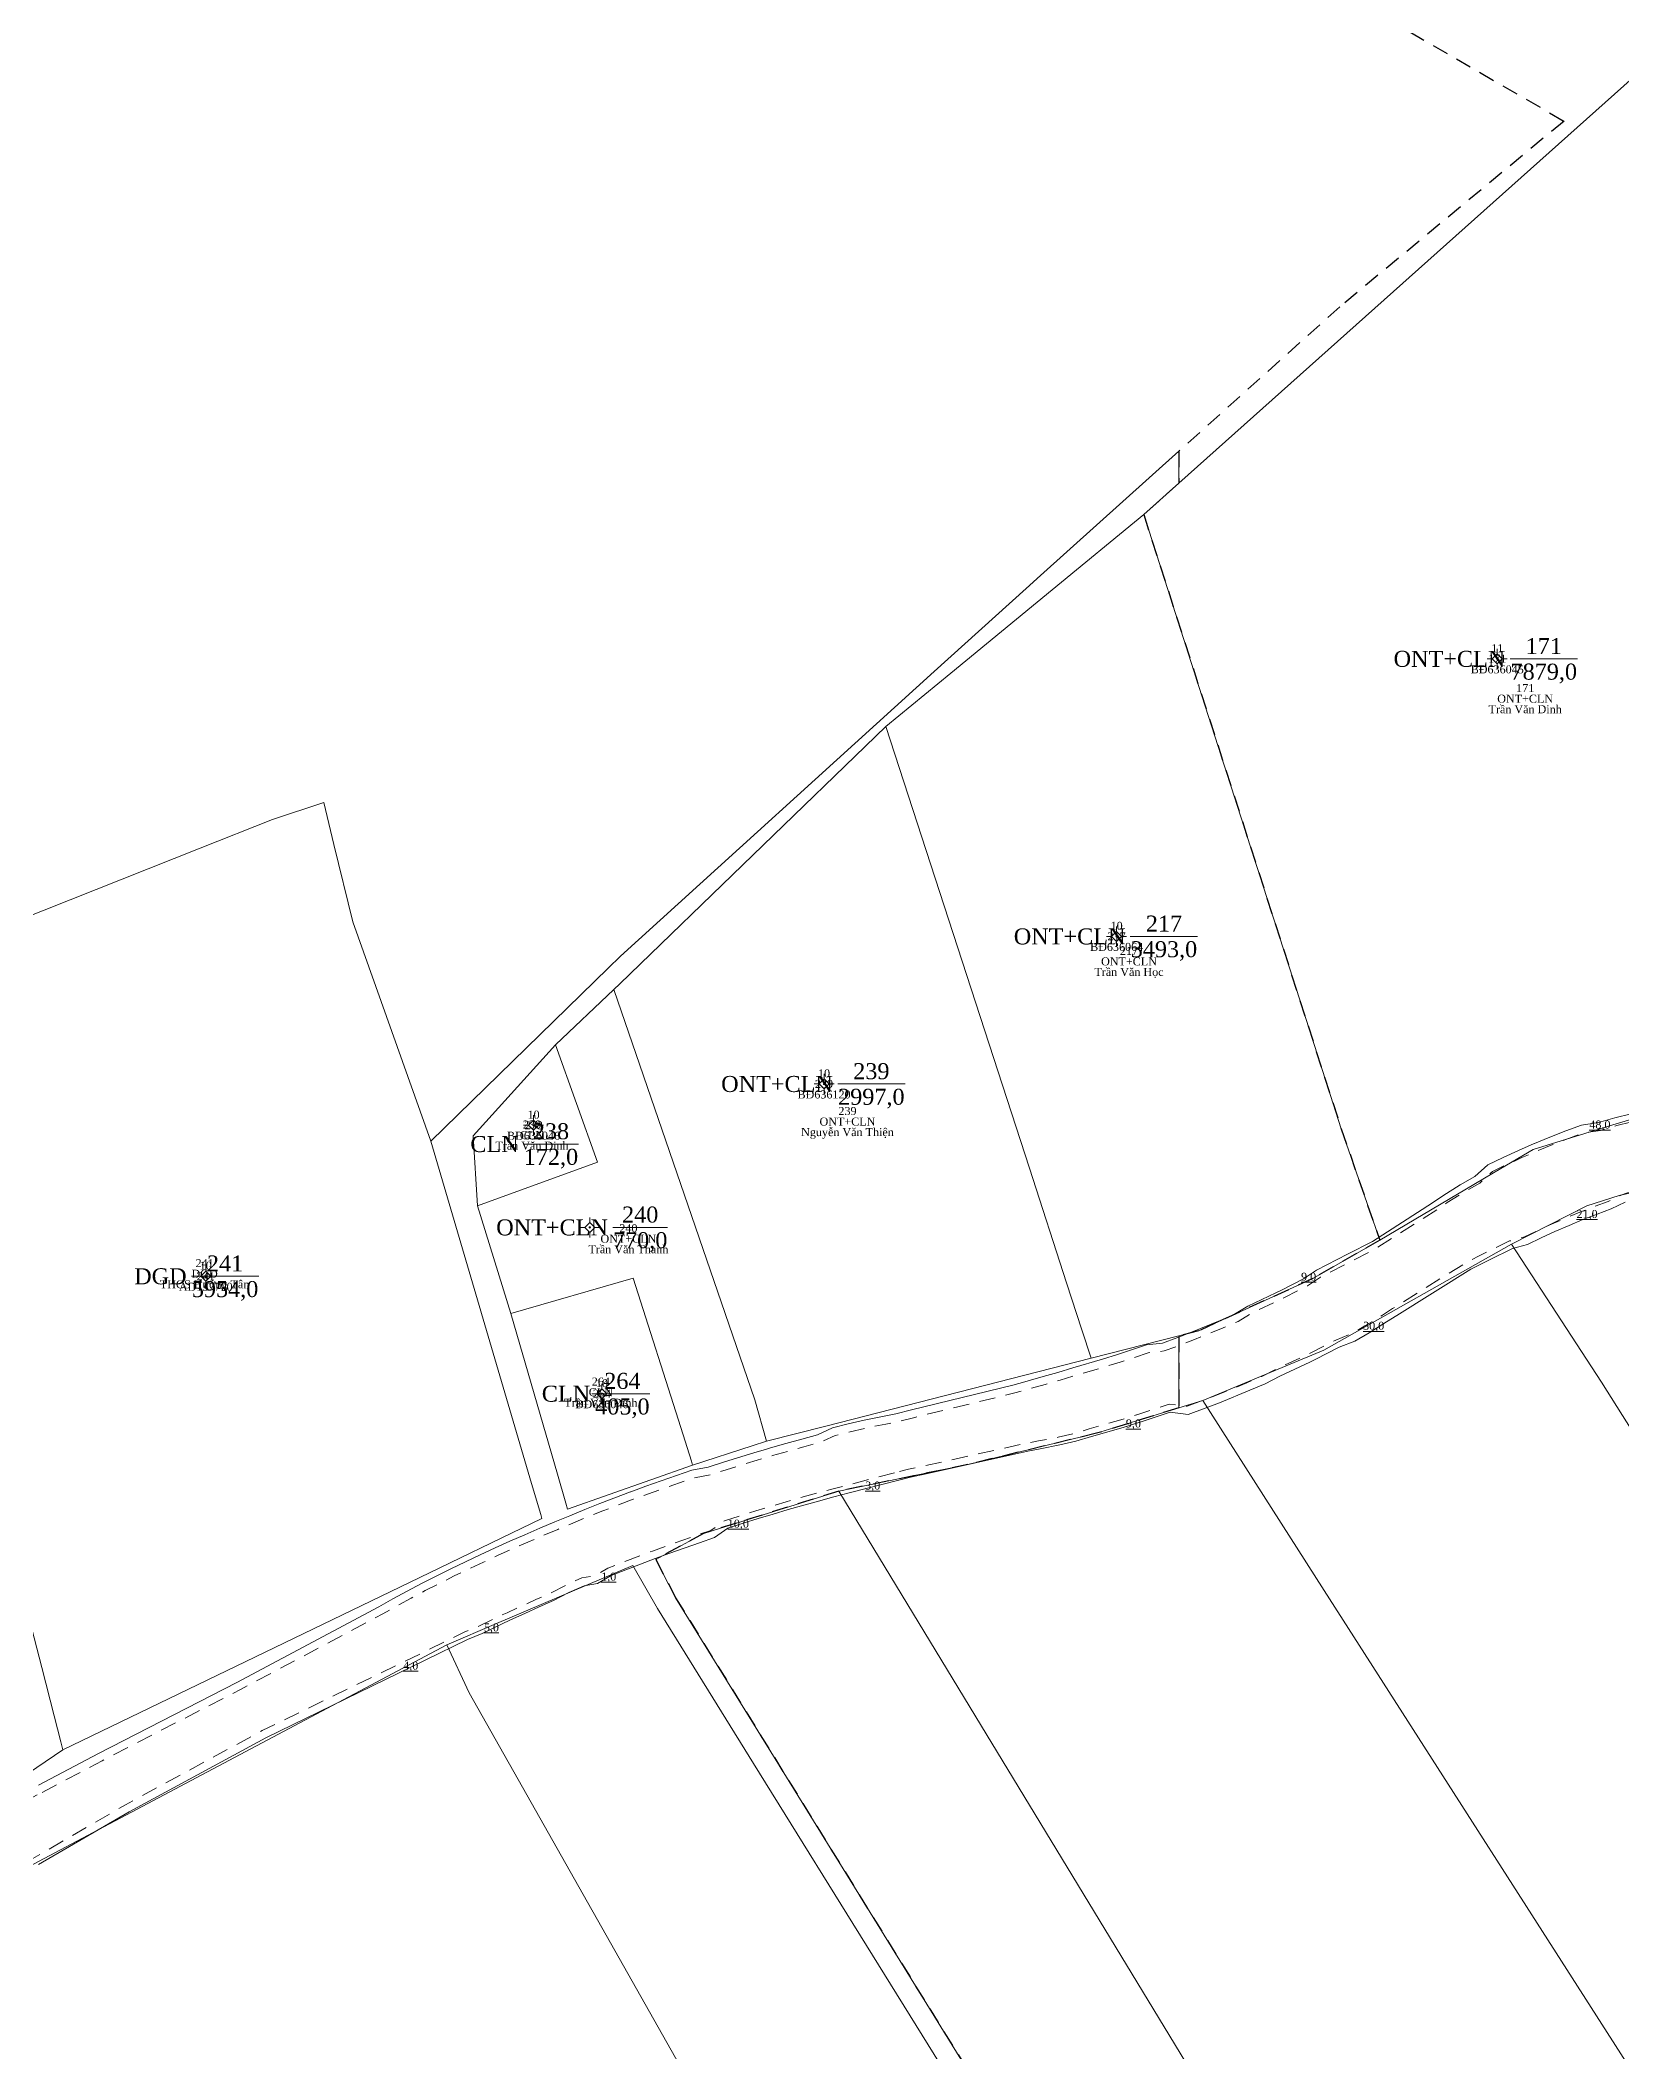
# Model space of a CAD drawing. Header units: metres. Extents: x 542180 to 550635, y 1840441 to 1846931.
# Drawn here: x 547857.8 to 548055.3, y 1842083 to 1842334.3 of the extents above; entities that cross this region are included whole.
import ezdxf
from ezdxf.enums import TextEntityAlignment as Align

# ---------------------------------------------------------------- set-up
doc = ezdxf.new("R2010")
doc.units = ezdxf.units.M
doc.header["$MEASUREMENT"] = 0
doc.linetypes.add('DGN Style 2', pattern=[3.355162, 2.013097, -1.342065])
for name, color, linetype, lineweight in [('Level 10', 7, 'Continuous', 0), ('Level 11', 7, 'Continuous', 0), ('Level 13', 7, 'Continuous', 0), ('Level 15', 7, 'Continuous', 0), ('Level 19', 7, 'Continuous', 0), ('Level 2', 7, 'Continuous', 0), ('Level 30', 7, 'Continuous', 0), ('Level 34', 7, 'Continuous', 0), ('Level 4', 7, 'Continuous', 0), ('Level 5', 7, 'Continuous', 0), ('Level 6', 7, 'Continuous', 0)]:
    doc.layers.add(name, color=color, linetype=linetype, lineweight=lineweight)
doc.styles.add('Style-Times New Roman', font='times.ttf')

# ---------------------------------------------------------------- blocks, each defined once
blk = doc.blocks.new('CENTRD')
at = {"layer": 'Level 11', "linetype": 'Continuous', "lineweight": 0}
h = blk.add_hatch(color=1, dxfattribs=at)
edge = h.paths.add_edge_path()
edge.add_arc((0, 0), 1.5, 0, 360)
at = {"layer": 'Level 11', "color": 1, "linetype": 'Continuous', "lineweight": 0}
for p, q in [((-6.25, 0), (-12.5, 0)), ((0, 6.25), (-6.25, 0)), ((-6.25, 0), (0, -6.25)), ((0, 12.5), (0, 6.25)), ((6.25, 0), (0, 6.25)), ((0, -6.25), (6.25, 0)), ((12.5, 0), (6.25, 0)), ((0, -6.25), (0, -12.5))]:
    blk.add_line(p, q, dxfattribs=at)
blk = doc.blocks.new('N_THUA_121')
at = {"layer": 'Level 13', "color": 1, "linetype": 'Continuous', "lineweight": 0}
blk.add_line((1.70369, 0), (10.11369, 0), dxfattribs=at)
at = {"layer": 'Level 13', "color": 5, "linetype": 'Continuous', "lineweight": 0, "style": 'Style-Times New Roman'}
blk.add_text('217', height=2, dxfattribs=at).set_placement((5.90869, 1.6), align=Align.MIDDLE_CENTER)
at = {"layer": 'Level 2', "color": 3, "linetype": 'Continuous', "lineweight": 0, "style": 'Style-Times New Roman'}
blk.add_text('ONT+CLN', height=2, dxfattribs=at).set_placement((1.10369, 0), align=Align.MIDDLE_RIGHT)
at = {"layer": 'Level 4', "color": 1, "linetype": 'Continuous', "lineweight": 0, "style": 'Style-Times New Roman'}
blk.add_text('3493,0', height=2, dxfattribs=at).set_placement((5.90869, -1.6), align=Align.MIDDLE_CENTER)
blk = doc.blocks.new('N_THUA_124')
at = {"layer": 'Level 13', "color": 1, "linetype": 'Continuous', "lineweight": 0}
blk.add_line((-0.872776, 0), (5.983224, 0), dxfattribs=at)
at = {"layer": 'Level 13', "color": 5, "linetype": 'Continuous', "lineweight": 0, "style": 'Style-Times New Roman'}
blk.add_text('238', height=2, dxfattribs=at).set_placement((2.555224, 1.6), align=Align.MIDDLE_CENTER)
at = {"layer": 'Level 2', "color": 3, "linetype": 'Continuous', "lineweight": 0, "style": 'Style-Times New Roman'}
blk.add_text('CLN', height=2, dxfattribs=at).set_placement((-1.472776, 0), align=Align.MIDDLE_RIGHT)
at = {"layer": 'Level 4', "color": 1, "linetype": 'Continuous', "lineweight": 0, "style": 'Style-Times New Roman'}
blk.add_text('172,0', height=2, dxfattribs=at).set_placement((2.555224, -1.6), align=Align.MIDDLE_CENTER)
blk = doc.blocks.new('N_THUA_125')
at = {"layer": 'Level 13', "color": 1, "linetype": 'Continuous', "lineweight": 0}
blk.add_line((1.704687, 0), (10.114687, 0), dxfattribs=at)
at = {"layer": 'Level 13', "color": 5, "linetype": 'Continuous', "lineweight": 0, "style": 'Style-Times New Roman'}
blk.add_text('239', height=2, dxfattribs=at).set_placement((5.909687, 1.6), align=Align.MIDDLE_CENTER)
at = {"layer": 'Level 2', "color": 3, "linetype": 'Continuous', "lineweight": 0, "style": 'Style-Times New Roman'}
blk.add_text('ONT+CLN', height=2, dxfattribs=at).set_placement((1.104687, 0), align=Align.MIDDLE_RIGHT)
at = {"layer": 'Level 4', "color": 1, "linetype": 'Continuous', "lineweight": 0, "style": 'Style-Times New Roman'}
blk.add_text('2997,0', height=2, dxfattribs=at).set_placement((5.909687, -1.6), align=Align.MIDDLE_CENTER)
blk = doc.blocks.new('N_THUA_126')
at = {"layer": 'Level 13', "color": 1, "linetype": 'Continuous', "lineweight": 0}
blk.add_line((2.868463, 0), (9.724463, 0), dxfattribs=at)
at = {"layer": 'Level 13', "color": 5, "linetype": 'Continuous', "lineweight": 0, "style": 'Style-Times New Roman'}
blk.add_text('240', height=2, dxfattribs=at).set_placement((6.296463, 1.6), align=Align.MIDDLE_CENTER)
at = {"layer": 'Level 2', "color": 3, "linetype": 'Continuous', "lineweight": 0, "style": 'Style-Times New Roman'}
blk.add_text('ONT+CLN', height=2, dxfattribs=at).set_placement((2.268463, 0), align=Align.MIDDLE_RIGHT)
at = {"layer": 'Level 4', "color": 1, "linetype": 'Continuous', "lineweight": 0, "style": 'Style-Times New Roman'}
blk.add_text('770,0', height=2, dxfattribs=at).set_placement((6.296463, -1.6), align=Align.MIDDLE_CENTER)
blk = doc.blocks.new('N_THUA_127')
at = {"layer": 'Level 13', "color": 1, "linetype": 'Continuous', "lineweight": 0}
blk.add_line((-1.791473, 0), (6.618527, 0), dxfattribs=at)
at = {"layer": 'Level 13', "color": 5, "linetype": 'Continuous', "lineweight": 0, "style": 'Style-Times New Roman'}
blk.add_text('241', height=2, dxfattribs=at).set_placement((2.413527, 1.6), align=Align.MIDDLE_CENTER)
at = {"layer": 'Level 2', "color": 3, "linetype": 'Continuous', "lineweight": 0, "style": 'Style-Times New Roman'}
blk.add_text('DGD', height=2, dxfattribs=at).set_placement((-2.391473, 0), align=Align.MIDDLE_RIGHT)
at = {"layer": 'Level 4', "color": 1, "linetype": 'Continuous', "lineweight": 0, "style": 'Style-Times New Roman'}
blk.add_text('5954,0', height=2, dxfattribs=at).set_placement((2.413527, -1.6), align=Align.MIDDLE_CENTER)
blk = doc.blocks.new('N_THUA_133')
at = {"layer": 'Level 13', "color": 1, "linetype": 'Continuous', "lineweight": 0}
blk.add_line((-0.875749, 0), (5.980251, 0), dxfattribs=at)
at = {"layer": 'Level 13', "color": 5, "linetype": 'Continuous', "lineweight": 0, "style": 'Style-Times New Roman'}
blk.add_text('264', height=2, dxfattribs=at).set_placement((2.552251, 1.6), align=Align.MIDDLE_CENTER)
at = {"layer": 'Level 2', "color": 3, "linetype": 'Continuous', "lineweight": 0, "style": 'Style-Times New Roman'}
blk.add_text('CLN', height=2, dxfattribs=at).set_placement((-1.475749, 0), align=Align.MIDDLE_RIGHT)
at = {"layer": 'Level 4', "color": 1, "linetype": 'Continuous', "lineweight": 0, "style": 'Style-Times New Roman'}
blk.add_text('405,0', height=2, dxfattribs=at).set_placement((2.552251, -1.6), align=Align.MIDDLE_CENTER)
blk = doc.blocks.new('N_THUA_172')
at = {"layer": 'Level 13', "color": 1, "linetype": 'Continuous', "lineweight": 0}
blk.add_line((1.607495, 0), (10.017495, 0), dxfattribs=at)
at = {"layer": 'Level 13', "color": 5, "linetype": 'Continuous', "lineweight": 0, "style": 'Style-Times New Roman'}
blk.add_text('171', height=2, dxfattribs=at).set_placement((5.812495, 1.6), align=Align.MIDDLE_CENTER)
at = {"layer": 'Level 2', "color": 3, "linetype": 'Continuous', "lineweight": 0, "style": 'Style-Times New Roman'}
blk.add_text('ONT+CLN', height=2, dxfattribs=at).set_placement((1.007495, 0), align=Align.MIDDLE_RIGHT)
at = {"layer": 'Level 4', "color": 1, "linetype": 'Continuous', "lineweight": 0, "style": 'Style-Times New Roman'}
blk.add_text('7879,0', height=2, dxfattribs=at).set_placement((5.812495, -1.6), align=Align.MIDDLE_CENTER)

msp = doc.modelspace()

# ---------------------------------------------------------------- linework, layer by layer
at = {"layer": 'Level 10', "color": 7, "lineweight": 0}
for p, q in [((548000, 1842278.97), (548056.73, 1842329.65)), ((547995.61, 1842275.04), (548000, 1842278.97)), ((547922.15, 1842208.81), (547929.41, 1842215.7)), ((547912.39, 1842188.67), (547916.54, 1842175.21)), ((547989.04, 1842169.64), (548000, 1842172.42)), ((548000, 1842163.43), (548002.98, 1842164.35))]:
    msp.add_line(p, q, dxfattribs=at)
at = {"layer": 'Level 10', "color": 7, "lineweight": 0, "flags": 128}
for points in [[(548000, 1842278.97), (548000, 1842282.96), (548000, 1842282.97), (547982.71, 1842267.45), (547980.9121, 1842265.8197), (547969.4563, 1842255.4315), (547930.24, 1842219.87), (547928.6959, 1842218.3617), (547906.57, 1842196.75)], [(547963.39, 1842248.55), (547971.5112, 1842255.2269), (547984.1933, 1842265.6536), (547995.61, 1842275.04)], [(547995.61, 1842275.04), (547998.9126, 1842264.764), (548002.8863, 1842252.3999), (548016.2566, 1842210.7987), (548020.28, 1842198.28), (548022.14, 1842192.92), (548024.17, 1842187.05), (548025.09, 1842184.39)], [(547929.41, 1842215.7), (547930.1673, 1842216.4321), (547963.39, 1842248.55)], [(547963.39, 1842248.55), (547981.3336, 1842193.3608), (547985.98, 1842179.07), (547987.89, 1842173.17), (547989.04, 1842169.64)], [(547860.61, 1842120.69), (547860.354, 1842121.6816), (547859.51, 1842124.95), (547857.96, 1842130.98), (547854.5101, 1842144.3722), (547854.49, 1842144.45), (547842.02, 1842192.86), (547839.51, 1842202.19), (547841.11, 1842204.17), (547849.93, 1842216.93), (547855.04, 1842224.34), (547877.7596, 1842233.3691), (547886.77, 1842236.95), (547893.19, 1842239.05), (547894.4676, 1842233.8274), (547896.83, 1842224.17), (547906.57, 1842196.75)], [(547929.41, 1842215.7), (547947.03, 1842164.44), (547948.48, 1842159.26)], [(548025.09, 1842184.39), (548040.21, 1842193.33), (548044.27, 1842195.73), (548054.2, 1842198.78), (548056.8872, 1842199.6058), (548075.71, 1842205.39), (548084.91, 1842209.56), (548091.11, 1842212.97)], [(547912.39, 1842188.67), (547911.86, 1842197.41), (547922.15, 1842208.81)], [(547912.39, 1842188.67), (547927.38, 1842194.11), (547922.15, 1842208.81)], [(548041.55, 1842183.88), (548050.95, 1842188.68), (548055.01, 1842189.95), (548070.17, 1842193.4), (548080.97, 1842197.17)], [(547906.57, 1842196.75), (547919.15, 1842153.96), (547920.2877, 1842150.0936), (547920.43, 1842149.61), (547903.9, 1842141.62), (547860.61, 1842120.69)], [(548000, 1842172.42), (548002.47, 1842173.05), (548016.73, 1842179.59), (548025.09, 1842184.39)], [(548002.98, 1842164.35), (548018.12, 1842170.65), (548041.55, 1842183.88)], [(548041.55, 1842183.88), (548052.79, 1842166.62), (548058.5496, 1842157.5045), (548123.62, 1842054.52)], [(547916.54, 1842175.21), (547931.84, 1842179.62), (547937.78, 1842160.96), (547939.1059, 1842156.7864), (547939.27, 1842156.27)], [(547916.54, 1842175.21), (547922.37, 1842155.16), (547923.4279, 1842151.5115), (547923.64, 1842150.78), (547939.27, 1842156.27)], [(548000, 1842163.43), (548000, 1842165.01), (548000, 1842171.55), (548000, 1842172.42)], [(547948.48, 1842159.26), (547955.9, 1842161.16), (547989.04, 1842169.64)], [(547957.54, 1842153.02), (547973.64, 1842156.34), (547989.73, 1842160.25), (548000, 1842163.43)], [(548002.98, 1842164.35), (548018.1689, 1842140.6082), (548100.99, 1842011.15)], [(547939.27, 1842156.27), (547946.7222, 1842158.6893), (547948.48, 1842159.26)], [(547957.54, 1842153.02), (547940.64, 1842147.74), (547934.68, 1842144.5), (547937.14, 1842139.7), (547949.5828, 1842119.5691), (548000, 1842038)], [(547957.54, 1842153.02), (547973.9505, 1842125.9886), (548059.44, 1841985.17), (548070.4, 1841966.51)], [(547908.58, 1842133.82), (547914.7767, 1842136.4662), (547931.81, 1842143.74), (547934.88, 1842138.35), (547946.873, 1842119.0095), (547993.69, 1842043.51), (548000, 1842033.26)], [(547821.78, 1842088.57), (547836.51, 1842095.6), (547908.58, 1842133.82)], [(547908.58, 1842133.82), (547911.34, 1842127.82), (547952.61, 1842054.81), (547967.28, 1842024.23)], [(547784.75, 1842092.42), (547798.19, 1842094.38), (547810.88, 1842106.32), (547816.71, 1842111.81), (547829.84, 1842113.58), (547850.9023, 1842116.426), (547855.15, 1842117), (547860.61, 1842120.69)]]:
    msp.add_lwpolyline(points, dxfattribs=at)
at = {"layer": 'Level 30', "color": 5, "linetype": 'Continuous', "lineweight": 0, "flags": 128}
for points in [[(547857.5443, 1842116.2733), (547865.0638, 1842120.228), (547882.3205, 1842129.1222), (547900.0897, 1842138.5656), (547901.8394, 1842139.5512), (547903.6189, 1842140.5397), (547905.4185, 1842141.4907), (547907.2396, 1842142.3997), (547909.0529, 1842143.325), (547910.8884, 1842144.2049), (547912.731, 1842145.0701), (547914.5804, 1842145.9205), (547916.4366, 1842146.7561), (547918.2994, 1842147.5769), (547920.1687, 1842148.3827), (547922.0444, 1842149.1735), (547923.9264, 1842149.9493), (547925.7993, 1842150.748), (547927.6938, 1842151.4937), (547931.5002, 1842152.9395), (547931.5366, 1842152.953), (547933.412, 1842153.6396), (547939.1801, 1842155.6476), (547941.1986, 1842156.0242), (547943.1348, 1842156.6465), (547947.0217, 1842157.8446), (547948.3725, 1842158.2451), (547948.9722, 1842158.4203), (547950.9273, 1842158.9804), (547952.8868, 1842159.5248), (547954.8506, 1842160.0535), (547956.7277, 1842160.9208), (547958.7025, 1842161.4187), (547960.6879, 1842161.8731), (547963.1823, 1842162.3838), (547964.6541, 1842162.6766), (547966.5941, 1842163.1646), (547979.2517, 1842166.2664), (547980.7547, 1842166.6789), (547981.1683, 1842166.7937), (547983.0312, 1842167.3271), (547984.8959, 1842167.8459), (547986.741, 1842168.4327), (547990.4559, 1842169.5062), (547992.3484, 1842170.0946), (547995.9714, 1842171.3011), (547997.9486, 1842171.5202), (547999.7675, 1842172.1937), (548001.5772, 1842172.8914), (548005.168, 1842174.3588), (548006.9484, 1842175.1283), (548008.6137, 1842176.1508), (548012.1151, 1842177.8047), (548012.7377, 1842178.1108), (548015.5711, 1842179.5513), (548017.194, 1842180.621), (548021.0671, 1842182.6137), (548024.1716, 1842184.2369), (548031.6834, 1842189.0478), (548032.9922, 1842189.9084), (548035.1582, 1842191.2866), (548036.9879, 1842192.3321), (548038.6113, 1842193.8013), (548040.5188, 1842194.7233), (548042.4443, 1842195.607), (548044.3871, 1842196.452), (548044.4182, 1842196.4651), (548046.3464, 1842197.2579), (548048.3214, 1842198.0246), (548050.3114, 1842198.7516), (548052.4337, 1842199.0824), (548054.4609, 1842199.6723), (548056.5142, 1842200.1664)], [(547857.5443, 1842106.3623), (547868.8981, 1842112.9468), (547885.9568, 1842122.217), (547905.8584, 1842131.8876), (547911.1514, 1842134.4843), (547912.9661, 1842135.2446), (547916.5145, 1842136.9282), (547918.2987, 1842137.7486), (547920.0893, 1842138.5547), (547921.8864, 1842139.3465), (547923.8207, 1842140.3472), (547925.7277, 1842141.2064), (547927.3737, 1842141.4908), (547929.0912, 1842142.4823), (547930.9194, 1842143.202), (547934.5928, 1842144.5972), (547936.4377, 1842145.2728), (547940.1435, 1842146.5795), (547942.0041, 1842147.2106), (547943.6829, 1842148.4003), (547945.558, 1842149.003), (547947.4378, 1842149.5907), (547949.3223, 1842150.1633), (547951.2113, 1842150.7208), (547955.0024, 1842151.7905), (547956.9042, 1842152.3026), (547958.8096, 1842152.8014), (547965.0078, 1842154.408), (547966.4604, 1842154.7844), (547968.4196, 1842155.1888), (547981.1364, 1842158.0318), (547982.6692, 1842158.3142), (547985.1317, 1842158.7913), (547987.1328, 1842159.2512), (547989.1, 1842159.8407), (547993.0432, 1842160.9801), (547995.0031, 1842161.5891), (547995.0519, 1842161.6047), (547998.8975, 1842162.8853), (548001.1817, 1842162.6065), (548005.0743, 1842164.0778), (548008.8717, 1842165.6301), (548010.7681, 1842166.4498), (548012.6196, 1842167.3688), (548016.3537, 1842169.1326), (548017.0177, 1842169.4591), (548020.0395, 1842170.9954), (548021.9652, 1842171.7746), (548023.7577, 1842172.8057), (548025.9512, 1842174.1741), (548027.2173, 1842174.981), (548036.471, 1842180.775), (548037.8693, 1842181.481), (548038.8187, 1842181.9457), (548041.6713, 1842183.3419), (548043.5443, 1842183.8511), (548045.2518, 1842184.6765), (548046.9754, 1842185.4675), (548048.7424, 1842186.2357), (548050.4685, 1842186.9454), (548052.2364, 1842187.6317), (548054.0178, 1842188.2824), (548055.7294, 1842189.1458)]]:
    msp.add_lwpolyline(points, dxfattribs=at)
at = {"layer": 'Level 34', "color": 2, "linetype": 'DGN Style 2', "lineweight": 30}
for p, q in [((547935.96, 1842389.18), (548048.11, 1842324.2)), ((548048.11, 1842324.2), (548020.1, 1842301.01)), ((548020.1, 1842301.01), (548000, 1842282.97)), ((548000, 1842282.97), (548000, 1842278.96)), ((548000, 1842278.96), (547995.61, 1842275.04)), ((547995.61, 1842275.04), (548020.28, 1842198.28)), ((548020.28, 1842198.28), (548025.09, 1842184.39)), ((548025.09, 1842184.39), (548016.73, 1842179.59)), ((548016.73, 1842179.59), (548002.47, 1842173.05)), ((548002.47, 1842173.05), (548000, 1842172.42)), ((548000, 1842172.42), (548000, 1842163.43)), ((548000, 1842163.43), (547989.73, 1842160.25)), ((547989.73, 1842160.25), (547973.64, 1842156.34)), ((547973.64, 1842156.34), (547957.54, 1842153.02)), ((547957.54, 1842153.02), (547940.64, 1842147.74)), ((547940.64, 1842147.74), (547934.68, 1842144.5)), ((547934.68, 1842144.5), (547937.14, 1842139.7)), ((547937.14, 1842139.7), (547995.99, 1842044.47))]:
    msp.add_line(p, q, dxfattribs=at)
at = {"layer": 'Level 6', "color": 2, "linetype": 'DGN Style 2', "lineweight": 0, "flags": 128}
for points in [[(547858.009776, 1842115.38824), (547865.525614, 1842119.341013), (547882.784232, 1842128.236202), (547900.569812, 1842137.688307), (547902.327599, 1842138.678463), (547904.095365, 1842139.660444), (547905.875475, 1842140.601145), (547907.690175, 1842141.50695), (547909.49637, 1842142.428625), (547911.31706, 1842143.301425), (547913.152409, 1842144.163221), (547914.994539, 1842145.010278), (547916.843462, 1842145.842602), (547918.698945, 1842146.660177), (547920.560879, 1842147.462802), (547922.429205, 1842148.250494), (547924.313105, 1842149.027077), (547926.178641, 1842149.822636), (547928.054485, 1842150.560993), (547931.851613, 1842152.003271), (547931.882365, 1842152.014676), (547933.748302, 1842152.697812), (547939.437646, 1842154.678395), (547941.44428, 1842155.052781), (547943.435086, 1842155.692632), (547947.311121, 1842156.887383), (547948.654843, 1842157.285784), (547949.250115, 1842157.459691), (547951.198849, 1842158.017967), (547953.150631, 1842158.560223), (547955.192762, 1842159.110011), (547957.062539, 1842159.973927), (547958.936317, 1842160.446357), (547960.899768, 1842160.895734), (547963.380149, 1842161.403563), (547964.873769, 1842161.700704), (547966.835082, 1842162.194066), (547979.503086, 1842165.298415), (547981.020759, 1842165.714942), (547981.439663, 1842165.831214), (547983.302857, 1842166.364699), (547985.181553, 1842166.887392), (547987.031395, 1842167.475701), (547990.743182, 1842168.548301), (547992.654853, 1842169.142662), (547996.186837, 1842170.318852), (547998.180734, 1842170.539803), (548000.120998, 1842171.258241), (548001.946243, 1842171.961934), (548005.555551, 1842173.436897), (548007.410739, 1842174.238721), (548009.090297, 1842175.269976), (548012.549282, 1842176.903841), (548013.184921, 1842177.216351), (548016.074453, 1842178.685389), (548017.699377, 1842179.756423), (548021.527525, 1842181.725995), (548024.6739, 1842183.37109), (548032.227787, 1842188.208944), (548033.535353, 1842189.068733), (548035.674969, 1842190.430145), (548037.578359, 1842191.517752), (548039.175813, 1842192.96347), (548040.944992, 1842193.818612), (548042.852322, 1842194.693973), (548044.780631, 1842195.532671), (548044.802438, 1842195.541856), (548046.717518, 1842196.329261), (548048.673953, 1842197.088755), (548050.562371, 1842197.778644), (548052.651304, 1842198.104243), (548054.717723, 1842198.705555), (548056.74197, 1842199.192664), (548057.247741, 1842199.307581), (548058.760769, 1842199.643133), (548060.702225, 1842200.282287), (548064.960165, 1842201.61012), (548066.724978, 1842202.219282), (548066.868785, 1842202.269567), (548070.415681, 1842203.553936), (548072.076145, 1842204.11676), (548074.044288, 1842204.287314), (548075.953743, 1842205.020798), (548077.726697, 1842205.742955), (548079.484838, 1842206.500457), (548081.227533, 1842207.29283), (548082.926446, 1842208.106785), (548084.689746, 1842208.864188), (548086.397528, 1842209.768099), (548088.076197, 1842210.634955), (548090.201185, 1842211.712174), (548091.581677, 1842212.43918), (548093.256379, 1842213.547389), (548103.292388, 1842218.99639), (548111.863778, 1842224.408974), (548113.32763, 1842225.407949), (548113.5356, 1842225.548732), (548115.266248, 1842226.691994), (548117.05651, 1842227.773482), (548118.802719, 1842228.885653), (548120.623042, 1842229.808724), (548123.571366, 1842231.210044), (548124.392584, 1842231.580471), (548126.305918, 1842232.410432), (548128.227017, 1842233.198701), (548130.165517, 1842233.921654), (548132.119632, 1842234.573875), (548134.619772, 1842235.27244), (548138.048096, 1842236.174317), (548149.0122, 1842240.186743), (548152.946544, 1842242.151795), (548154.621255, 1842242.932008), (548156.61654, 1842243.786336), (548158.627827, 1842244.462651), (548160.72388, 1842244.893635), (548162.778157, 1842245.245131), (548164.994749, 1842245.105252), (548167.251811, 1842245.338066), (548169.415968, 1842245.488555), (548171.583859, 1842245.56695), (548173.754643, 1842245.572962), (548175.543057, 1842245.523445), (548178.087849, 1842245.367965), (548180.245454, 1842245.157539), (548182.396297, 1842244.875179), (548184.536594, 1842244.52122), (548186.81391, 1842244.066158), (548189.094675, 1842244.235037), (548191.062661, 1842243.703268), (548193.094717, 1842243.080848), (548195.007768, 1842242.121505), (548196.941005, 1842241.068501), (548197.883106, 1842240.523852), (548200.626036, 1842238.856805), (548202.692931, 1842238.489384), (548218.484007, 1842230.858486), (548237.678116, 1842222.114219), (548239.223977, 1842221.542316), (548241.412639, 1842220.75561), (548243.228964, 1842220.092245), (548246.961532, 1842218.710287), (548248.930579, 1842218.430825), (548250.68485, 1842217.846961), (548252.539183, 1842217.257211), (548254.401318, 1842216.692247), (548256.267999, 1842216.152834), (548256.471479, 1842216.095734), (548260.027482, 1842215.147573), (548261.855967, 1842214.697614), (548263.698051, 1842214.005219), (548267.57238, 1842213.18781), (548270.49866, 1842212.642023), (548273.331057, 1842212.172036), (548275.275527, 1842211.882316), (548277.218102, 1842211.678678), (548281.067892, 1842211.235615), (548283.01429, 1842211.050927), (548286.897167, 1842210.760687), (548290.786392, 1842210.574169), (548292.800745, 1842210.517937), (548294.751048, 1842210.73693), (548296.633009, 1842210.734593), (548298.567034, 1842210.757919), (548300.490913, 1842210.764091), (548302.425656, 1842210.753292), (548302.915277, 1842210.754708), (548304.44628, 1842210.763682), (548306.463986, 1842210.889113), (548308.422226, 1842210.984634), (548325.153435, 1842211.626381), (548336.340863, 1842212.082556), (548339.40374, 1842212.407902), (548340.389378, 1842212.50521), (548342.446818, 1842212.677605), (548344.49942, 1842212.72697), (548346.69494, 1842212.703242), (548348.796, 1842213.158444), (548350.761617, 1842213.058499), (548352.845452, 1842212.91065), (548355.73752, 1842212.636122), (548357.006067, 1842212.489991), (548359.081149, 1842212.217047), (548361.14837, 1842211.902854), (548363.128361, 1842211.561354), (548365.112964, 1842210.828136), (548367.217494, 1842210.377772), (548369.206595, 1842209.853002), (548371.183866, 1842209.230254), (548373.147265, 1842208.576264), (548375.12823, 1842208.127064), (548392.314823, 1842203.503129), (548410.536995, 1842197.964627), (548430.800346, 1842192.393401), (548453.636962, 1842185.738579), (548469.027542, 1842181.355503), (548478.31612, 1842178.100857)], [(548153.403359, 1842233.170343), (548151.410002, 1842232.735698), (548140.196648, 1842229.569795), (548136.880345, 1842228.278176), (548133.96249, 1842227.107465), (548132.840394, 1842226.648695), (548131.137466, 1842225.768622), (548129.408079, 1842225.059168), (548127.643815, 1842224.2937), (548125.895252, 1842223.493185), (548124.163047, 1842222.657903), (548122.586318, 1842221.858344), (548120.614528, 1842221.4976), (548117.058931, 1842219.687529), (548116.842715, 1842219.574635), (548115.101436, 1842218.657718), (548108.460509, 1842210.314795), (548097.426258, 1842206.896747), (548095.537079, 1842205.867253), (548094.261065, 1842204.996355), (548092.095542, 1842203.566237), (548090.328034, 1842202.52109), (548088.705037, 1842201.662057), (548086.399017, 1842201.632824), (548084.332244, 1842200.642658), (548082.456039, 1842199.789433), (548080.563024, 1842198.973854), (548078.65414, 1842198.196395), (548076.702387, 1842197.446517), (548074.804404, 1842196.630238), (548072.895565, 1842195.983318), (548070.932483, 1842195.440265), (548068.929228, 1842194.967179), (548066.855528, 1842194.506898), (548062.791866, 1842192.491643), (548060.906597, 1842192.045392), (548059.433424, 1842191.536907), (548055.333893, 1842190.066317), (548053.619698, 1842189.201608), (548051.883869, 1842188.567554), (548050.097384, 1842187.874039), (548048.352876, 1842187.156771), (548046.56746, 1842186.380564), (548044.825601, 1842185.581185), (548043.192526, 1842184.791762), (548041.317142, 1842184.281914), (548037.424119, 1842182.376462), (548035.979266, 1842181.646958), (548026.683226, 1842175.826447), (548025.417819, 1842175.019989), (548023.243579, 1842173.663604), (548021.526273, 1842172.675758), (548019.624592, 1842171.906277), (548016.570453, 1842170.353535), (548015.919494, 1842170.033448), (548012.183709, 1842168.268852), (548010.347127, 1842167.357256), (548008.484087, 1842166.551976), (548004.708261, 1842165.008495), (548001.058453, 1842163.628964), (547998.795168, 1842163.905211), (547994.741669, 1842162.55538), (547994.702481, 1842162.542853), (547992.756006, 1842161.938024), (547988.817668, 1842160.80003), (547986.877009, 1842160.218483), (547984.924542, 1842159.76976), (547982.483497, 1842159.296817), (547980.936646, 1842159.011828), (547968.209423, 1842156.166498), (547966.233765, 1842155.758701), (547964.756963, 1842155.376029)], [(547728.540201, 1841860.122062), (547713.472986, 1841895.692655), (547707.368434, 1841911.367957), (547699.985019, 1841931.340525), (547695.343563, 1841944.360678), (547691.294551, 1841955.980541), (547686.361906, 1841968.460588), (547679.862171, 1841986.965828), (547675.028236, 1842001.063821), (547670.425391, 1842012.302026), (547668.338394, 1842020.229201), (547664.161268, 1842032.424478), (547660.111117, 1842043.547593), (547659.586467, 1842047.504807), (547659.706653, 1842050.638754), (547659.854348, 1842051.699203), (547660.07284, 1842052.832909), (547660.578283, 1842054.702621), (547661.444054, 1842056.950538), (547662.748626, 1842059.389294), (547663.947389, 1842061.114655), (547665.554286, 1842062.964737), (547667.897343, 1842065.029444), (547669.334535, 1842066.024885), (547669.835256, 1842066.331549), (547671.510222, 1842067.486335), (547673.522472, 1842068.067293), (547675.37625, 1842068.698967), (547679.170145, 1842069.777159), (547681.071015, 1842070.286695), (547682.977322, 1842070.777314), (547688.700674, 1842072.154093), (547690.629393, 1842072.568989), (547692.557532, 1842072.963594), (547696.418024, 1842073.693645), (547700.380689, 1842074.361127), (547702.380498, 1842074.307925), (547706.174061, 1842074.830485), (547707.65755, 1842075.014053), (547712.023581, 1842075.487839), (547713.853178, 1842075.656399), (547715.769259, 1842076.326952), (547717.850834, 1842076.476869), (547721.753587, 1842076.784955), (547722.244883, 1842076.821772), (547723.766145, 1842076.932975), (547736.357556, 1842077.252277), (547748.140294, 1842078.485973), (547750.185223, 1842078.518376), (547750.552017, 1842078.524139), (547752.2061, 1842078.557979), (547754.220183, 1842078.621142), (547756.541145, 1842078.778064), (547758.680055, 1842077.535179), (547760.403894, 1842077.686434), (547762.438505, 1842077.885552), (547762.876518, 1842077.931082), (547764.464082, 1842078.104153), (547768.237206, 1842078.568905), (547770.071566, 1842080.108459), (547772.341557, 1842080.478334), (547778.310878, 1842081.630963), (547789.694367, 1842082.82252), (547801.664904, 1842084.670954), (547805.724814, 1842085.126354), (547807.758122, 1842085.403108), (547809.765003, 1842085.828217), (547811.69657, 1842086.27994), (547813.60952, 1842087.175596), (547815.69621, 1842087.752384), (547817.679302, 1842088.3436), (547820.16317, 1842089.145469), (547821.610775, 1842089.644963), (547823.557271, 1842090.354843), (547825.488046, 1842091.103124), (547827.31525, 1842091.853468), (547829.052558, 1842093.041652), (547831.001822, 1842093.935001), (547832.808785, 1842094.869148), (547835.031434, 1842096.162682), (547836.356356, 1842096.960125), (547852.083032, 1842104.351092), (547868.408426, 1842113.818816), (547885.499296, 1842123.106498), (547905.41965, 1842132.786211), (547910.737603, 1842135.395153), (547912.558338, 1842136.157982), (547916.09127, 1842137.834242), (547917.884558, 1842138.658821), (547919.682442, 1842139.4682), (547921.454633, 1842140.249025), (547923.385243, 1842141.247816), (547925.432509, 1842142.170213), (547927.027962, 1842142.44588), (547928.655669, 1842143.385543), (547930.558703, 1842144.134702), (547934.243322, 1842145.534164), (547936.099483, 1842146.213887), (547939.816609, 1842147.524581), (547941.544838, 1842148.110782), (547943.230321, 1842149.305218), (547945.255795, 1842149.956251), (547947.143235, 1842150.54634), (547949.035404, 1842151.12127), (547950.933981, 1842151.681597), (547954.736607, 1842152.754549), (547956.647568, 1842153.269115), (547958.557519, 1842153.769107), (547964.756888, 1842155.37601)], [(547819.493788, 1842096.411114), (547821.064393, 1842096.983844), (547822.863164, 1842097.680879), (547824.693919, 1842098.432817), (547826.384412, 1842099.377896), (547828.075464, 1842100.152831), (547829.808743, 1842100.926297), (547832.001074, 1842101.885285), (547833.420609, 1842102.532284), (547835.170386, 1842103.551681), (547848.809898, 1842110.549784), (547858.009776, 1842115.38824)]]:
    msp.add_lwpolyline(points, dxfattribs=at)

# ---------------------------------------------------------------- block references
at = {"layer": 'Level 11', "color": 1, "linetype": 'Continuous', "lineweight": 0, "xscale": 0.1, "yscale": 0.1, "zscale": 0.1}
for p in [(548039.77, 1842257.02), (547992.23, 1842222.34), (547955.68, 1842203.9), (547919.4, 1842198.74), (547926.42, 1842185.98), (547878.45, 1842179.87), (547927.94, 1842165.2)]:
    msp.add_blockref('CENTRD', p, dxfattribs=at)
at = {"layer": 'Level 2', "color": 3, "linetype": 'Continuous', "lineweight": 0}
for name, p in [('N_THUA_172', (548039.77, 1842257.02)), ('N_THUA_121', (547992.23, 1842222.34)), ('N_THUA_125', (547955.68, 1842203.9)), ('N_THUA_124', (547919.015214, 1842196.393423)), ('N_THUA_126', (547926.42, 1842185.98)), ('N_THUA_127', (547878.45, 1842179.87)), ('N_THUA_133', (547927.94, 1842165.2))]:
    msp.add_blockref(name, p, dxfattribs=at)

# ---------------------------------------------------------------- texts
at = {"layer": 'Level 15', "color": 1, "linetype": 'Continuous', "lineweight": 0, "char_height": 1, "attachment_point": 5, "line_spacing_factor": 0.790495, "style": 'Style-Times New Roman'}
for s, insert in [('171\\PONT+CLN\\PTrần Văn Dinh', (548043.257239, 1842252.030428)), ('217\\PONT+CLN\\PTrần Văn Học', (547993.771569, 1842219.089956)), ('239\\PONT+CLN\\PNguyễn Văn Thiện', (547958.605961, 1842199.036488)), ('238\\PCLN\\PTrần Văn Dinh', (547919.1999, 1842197.502874)), ('240\\PONT+CLN\\PTrần Văn Thanh', (547931.241848, 1842184.550692)), ('241\\PDGD\\PTHCS Hướng Tân', (547878.306364, 1842180.026698)), ('264\\PCLN\\PTrần Văn Dinh', (547927.799281, 1842165.377887))]:
    msp.add_mtext(s, dxfattribs=dict(at, insert=insert))
at = {"layer": 'Level 19', "color": 2, "linetype": 'Continuous', "lineweight": 0, "char_height": 1, "attachment_point": 5, "line_spacing_factor": 0.790495, "style": 'Style-Times New Roman'}
for s, insert in [('11\\P171\\PBĐ636045', (548039.77, 1842257.02)), ('11\\P171\\PBĐ636045', (548039.77, 1842257.02)), ('10\\P217\\PBĐ636064', (547992.23, 1842222.34)), ('10\\P217\\PBĐ636064', (547992.23, 1842222.34)), ('10\\P239\\PBĐ636120', (547955.68, 1842203.9)), ('10\\P239\\PBĐ636120', (547955.68, 1842203.9)), ('10\\P238\\PBĐ636046', (547919.4, 1842198.74)), ('10\\P241\\PAD137790', (547878.45, 1842179.87)), ('10\\P264\\PBĐ636046', (547927.94, 1842165.2))]:
    msp.add_mtext(s, dxfattribs=dict(at, insert=insert))
at = {"layer": 'Level 5', "color": 5, "linetype": 'Continuous', "lineweight": 0, "style": 'Style-Times New Roman'}
for s, p in [('%%u48,0%%U', (548052.59344, 1842198.831012)), ('%%u21,0%%U', (548050.991991, 1842187.651333)), ('%%u9,0%%U', (548016.208148, 1842179.815598)), ('%%u30,0%%U', (548024.333879, 1842173.686678)), ('%%u9,0%%U', (547994.324311, 1842161.483019)), ('%%u3,0%%U', (547961.755825, 1842153.724027)), ('%%u10,0%%U', (547944.977718, 1842148.957828)), ('%%u1,0%%U', (547928.785601, 1842142.343866)), ('%%u5,0%%U', (547914.135822, 1842136.005508)), ('%%u4,0%%U', (547904.059221, 1842131.217599))]:
    msp.add_text(s, height=1, dxfattribs=at).set_placement(p, align=Align.MIDDLE_CENTER)

doc.saveas('drawing.dxf')
